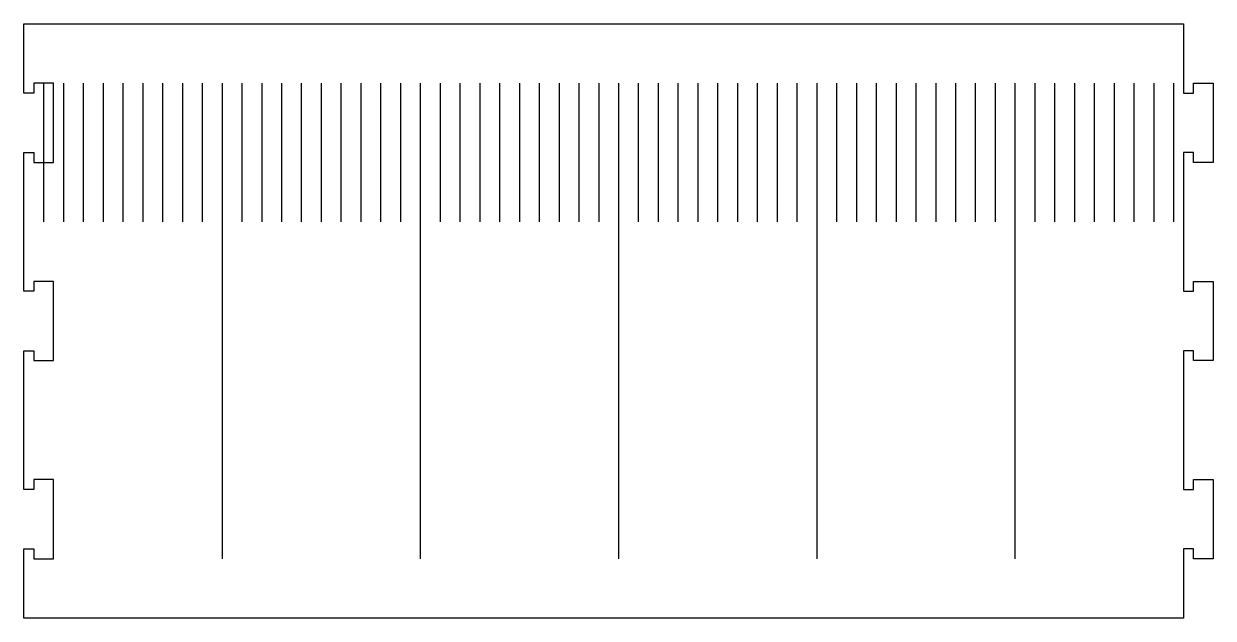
# Model space of a CAD drawing. Header units: millimetres. Extents: x -15 to 585, y -300 to 0.
import ezdxf

# ---------------------------------------------------------------- set-up
doc = ezdxf.new("R2010")
doc.units = ezdxf.units.MM
doc.layers.get('0').update_dxf_attribs({"linetype": 'CONTINUOUS'})

msp = doc.modelspace()

# ---------------------------------------------------------------- linework, layer by layer
for p, q in [((-5, -30), (-5, -100)), ((5, -30), (5, -100)), ((15, -30), (15, -100)), ((25, -30), (25, -100)), ((35, -30), (35, -100)), ((45, -30), (45, -100)), ((55, -30), (55, -100)), ((65, -30), (65, -100)), ((75, -30), (75, -100)), ((85, -30), (85, -270)), ((85, -30), (85, -100)), ((95, -30), (95, -100)), ((105, -30), (105, -100)), ((115, -30), (115, -100)), ((125, -30), (125, -100)), ((135, -30), (135, -100)), ((145, -30), (145, -100)), ((155, -30), (155, -100)), ((165, -30), (165, -100)), ((175, -30), (175, -100)), ((185, -30), (185, -270)), ((185, -30), (185, -100)), ((195, -30), (195, -100)), ((205, -30), (205, -100)), ((215, -30), (215, -100)), ((225, -30), (225, -100)), ((235, -30), (235, -100)), ((245, -30), (245, -100)), ((255, -30), (255, -100)), ((265, -30), (265, -100)), ((275, -30), (275, -100)), ((285, -30), (285, -270)), ((285, -30), (285, -100)), ((295, -30), (295, -100)), ((305, -30), (305, -100)), ((315, -30), (315, -100)), ((325, -30), (325, -100)), ((335, -30), (335, -100)), ((345, -30), (345, -100)), ((355, -30), (355, -100)), ((365, -30), (365, -100)), ((375, -30), (375, -100)), ((385, -30), (385, -270)), ((385, -30), (385, -100)), ((395, -30), (395, -100)), ((405, -30), (405, -100)), ((415, -30), (415, -100)), ((425, -30), (425, -100)), ((435, -30), (435, -100)), ((445, -30), (445, -100)), ((455, -30), (455, -100)), ((465, -30), (465, -100)), ((475, -30), (475, -100)), ((485, -30), (485, -270)), ((485, -30), (485, -100)), ((495, -30), (495, -100)), ((505, -30), (505, -100)), ((515, -30), (515, -100)), ((525, -30), (525, -100)), ((535, -30), (535, -100)), ((545, -30), (545, -100)), ((555, -30), (555, -100)), ((565, -30), (565, -100))]:
    msp.add_line(p, q)
msp.add_lwpolyline([(585, -170), (575, -170), (575, -165), (570, -165), (570, -235), (575, -235), (575, -230), (585, -230), (585, -270), (575, -270), (575, -265), (570, -265), (570, -300), (-15, -300), (-15, -265), (-10, -265), (-10, -270), (0, -270), (0, -230), (-10, -230), (-10, -235), (-15, -235), (-15, -165), (-10, -165), (-10, -170), (0, -170), (0, -130), (-10, -130), (-10, -135), (-15, -135), (-15, -65), (-10, -65), (-10, -70), (0, -70), (0, -30), (-10, -30), (-10, -35), (-15, -35), (-15, 0), (570, 0), (570, -35), (575, -35), (575, -30), (585, -30), (585, -70), (575, -70), (575, -65), (570, -65), (570, -135), (575, -135), (575, -130), (585, -130)], close=True)

doc.saveas('drawing.dxf')
